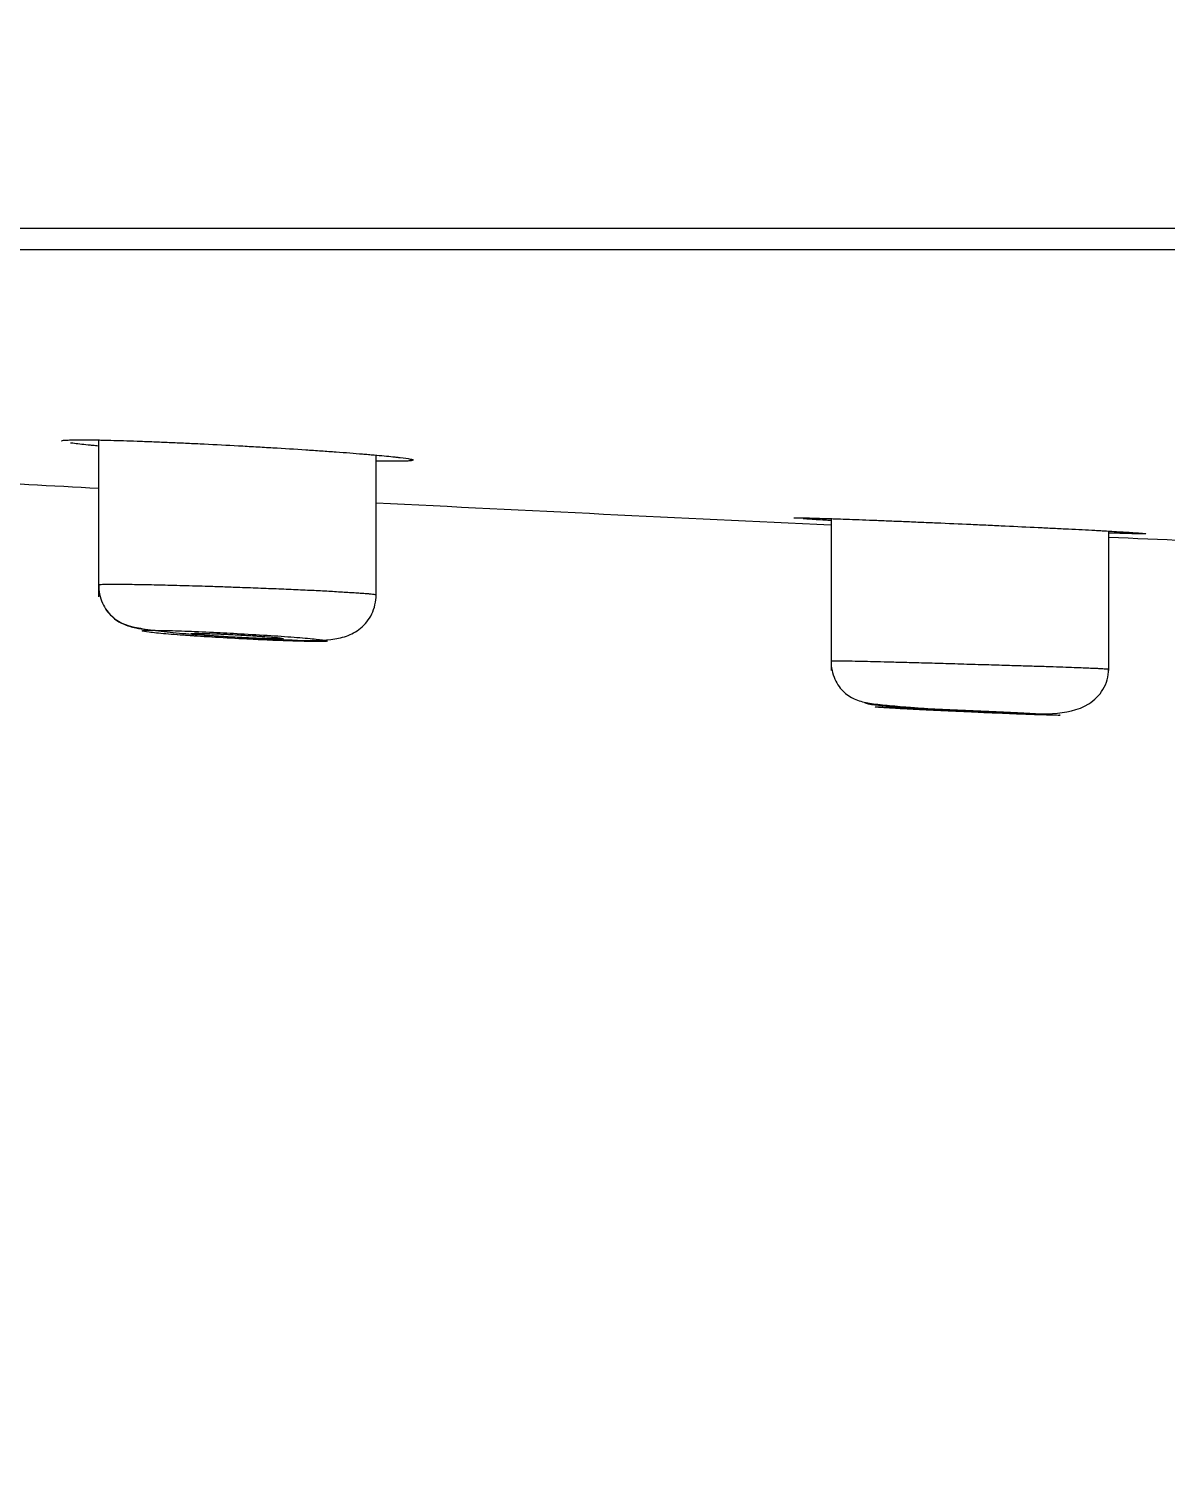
# Model space of a CAD drawing. Header units: millimetres. Extents: x 6110 to 6704, y -2661 to -1821.
# Drawn here: x 6466.265 to 6469.337, y -2068.33 to -2064.427 of the extents above; entities that cross this region are included whole.
import ezdxf

# ---------------------------------------------------------------- set-up
doc = ezdxf.new("R2010")
doc.units = ezdxf.units.MM
doc.header["$LTSCALE"] = 0.1
doc.linetypes.add('HIDDEN2', pattern=[4.7625, 3.175, -1.5875])
doc.layers.add('1', color=4, linetype='HIDDEN2', lineweight=13)
doc.layers.add('DIM', color=3, linetype='Continuous', lineweight=9)

msp = doc.modelspace()

# ---------------------------------------------------------------- hatches: boundary and pattern name
at = {"layer": 'DIM'}
h = msp.add_hatch(dxfattribs=at)
h.set_pattern_fill('ANSI31', color=2)
edge = h.paths.add_edge_path()
edge.add_line((6619.6172, -2595.9805), (6619.6172, -1962.2056))
edge.add_line((6634.6172, -1966.1101), (6619.6172, -1966.1101))
edge.add_line((6634.6172, -2610.9805), (6634.6172, -1966.1101))
edge.add_line((6634.6172, -2610.9805), (6184.4567, -2610.9805))
edge.add_line((6619.6172, -2595.9805), (6184.4567, -2595.9805))
edge.add_line((6184.4567, -2610.9805), (6184.4567, -2595.9805))

# ---------------------------------------------------------------- linework, layer by layer
at = {"layer": '1', "color": 7, "linetype": 'Continuous', "lineweight": -3}
for p, q in [((6511.7491, -2064.9661), (6456.8646, -2064.9661)), ((6484.3069, -2065.0233), (6457.4997, -2065.0233)), ((6466.4534, -2065.5372), (6466.4534, -2065.9605)), ((6467.2034, -2065.9605), (6467.2034, -2065.5783)), ((6468.4319, -2065.7495), (6468.4319, -2066.1595)), ((6469.1819, -2066.1595), (6469.1819, -2065.7832)), ((6466.4534, -2065.9605), (6466.4534, -2065.9606)), ((6467.2034, -2065.9606), (6467.2034, -2065.9605))]:
    msp.add_line(p, q, dxfattribs=at)
for start, end in [(266.82832, 266.914643), (267.086779, 267.368624), (267.54071, 267.734148)]:
    msp.add_arc((6479.9092, -1816.0297), 250, start, end, dxfattribs=at)
for points, knots in [([(6466.3534, -2065.5398), (6466.3534, -2065.5398), (6466.3534, -2065.5397), (6466.3535, -2065.5395), (6466.3537, -2065.5393), (6466.3546, -2065.5389), (6466.3552, -2065.5387), (6466.3577, -2065.5382), (6466.3624, -2065.5376), (6466.3701, -2065.5372), (6466.3771, -2065.537), (6466.3796, -2065.5369), (6466.385, -2065.5368), (6466.3878, -2065.5367), (6466.403, -2065.5366), (6466.4178, -2065.5366), (6466.4396, -2065.5369), (6466.4441, -2065.537), (6466.4535, -2065.5371), (6466.4583, -2065.5372), (6466.4734, -2065.5375), (6466.484, -2065.5378), (6466.5171, -2065.5387), (6466.5412, -2065.5395), (6466.5738, -2065.5407), (6466.5804, -2065.5409), (6466.5939, -2065.5414), (6466.6007, -2065.5417), (6466.6214, -2065.5425), (6466.6495, -2065.5437), (6466.6788, -2065.545), (6466.7011, -2065.546), (6466.7086, -2065.5464), (6466.7238, -2065.5471), (6466.7315, -2065.5475), (6466.7699, -2065.5494), (6466.8007, -2065.551), (6466.8471, -2065.5535), (6466.8626, -2065.5544), (6466.8859, -2065.5557), (6466.8937, -2065.5562), (6466.9092, -2065.5571), (6466.9168, -2065.5576), (6466.9548, -2065.5598), (6466.9843, -2065.5617), (6467.0201, -2065.5641), (6467.0272, -2065.5645), (6467.0413, -2065.5655), (6467.0483, -2065.566), (6467.0689, -2065.5674), (6467.0821, -2065.5683), (6467.1205, -2065.5711), (6467.1443, -2065.573), (6467.1718, -2065.5752), (6467.1772, -2065.5757), (6467.1876, -2065.5766), (6467.1926, -2065.577), (6467.2073, -2065.5783), (6467.2256, -2065.58), (6467.2413, -2065.5816), (6467.2522, -2065.5827), (6467.2557, -2065.5831), (6467.2623, -2065.5839), (6467.2654, -2065.5842), (6467.2801, -2065.586), (6467.2889, -2065.5873), (6467.2977, -2065.5891), (6467.2999, -2065.5896), (6467.3028, -2065.5906), (6467.3035, -2065.5911), (6467.3032, -2065.5923), (6467.3, -2065.593), (6467.2922, -2065.5936), (6467.2904, -2065.5938), (6467.2865, -2065.594), (6467.2844, -2065.5941), (6467.2775, -2065.5943), (6467.2668, -2065.5945), (6467.2534, -2065.5946), (6467.2423, -2065.5945), (6467.2384, -2065.5945), (6467.2303, -2065.5944), (6467.2261, -2065.5944), (6467.2164, -2065.5943), (6467.211, -2065.5942), (6467.2053, -2065.5941)], [0, 0, 0, 0, 0.001582, 0.001582, 0.014517, 0.014517, 0.027451, 0.027451, 0.053319, 0.079188, 0.079188, 0.092122, 0.092122, 0.105056, 0.105056, 0.156793, 0.156793, 0.169727, 0.169727, 0.182661, 0.182661, 0.20853, 0.20853, 0.260267, 0.260267, 0.273201, 0.273201, 0.286135, 0.286135, 0.312004, 0.337872, 0.337872, 0.350806, 0.350806, 0.36374, 0.36374, 0.415477, 0.415477, 0.441346, 0.441346, 0.45428, 0.45428, 0.467214, 0.467214, 0.518951, 0.518951, 0.531885, 0.531885, 0.54482, 0.54482, 0.570688, 0.570688, 0.622425, 0.622425, 0.635359, 0.635359, 0.648293, 0.648293, 0.674162, 0.70003, 0.70003, 0.712964, 0.712964, 0.725899, 0.725899, 0.777635, 0.777635, 0.803504, 0.803504, 0.829372, 0.829372, 0.881109, 0.881109, 0.894043, 0.894043, 0.906978, 0.906978, 0.932846, 0.958715, 0.958715, 0.971649, 0.971649, 0.984583, 0.984583, 1, 1, 1, 1]), ([(6466.4533, -2065.5534), (6466.4505, -2065.5531), (6466.4477, -2065.5528), (6466.4403, -2065.5522), (6466.4359, -2065.5517), (6466.4146, -2065.5497), (6466.4002, -2065.5481), (6466.3855, -2065.5463), (6466.3828, -2065.546), (6466.3794, -2065.5455), (6466.3787, -2065.5454), (6466.378, -2065.5453)], [0, 0, 0, 0, 0.086412, 0.086412, 0.231887, 0.231887, 0.813786, 0.813786, 0.959261, 0.959261, 1, 1, 1, 1]), ([(6468.3319, -2065.7476), (6468.3319, -2065.7476), (6468.3319, -2065.7476), (6468.3319, -2065.7475), (6468.3322, -2065.7475), (6468.333, -2065.7474), (6468.3337, -2065.7473), (6468.3361, -2065.7472), (6468.3408, -2065.7472), (6468.3485, -2065.7473), (6468.3555, -2065.7474), (6468.358, -2065.7474), (6468.3634, -2065.7475), (6468.3662, -2065.7476), (6468.3814, -2065.748), (6468.3962, -2065.7484), (6468.4179, -2065.7491), (6468.4224, -2065.7492), (6468.4318, -2065.7495), (6468.4367, -2065.7497), (6468.4517, -2065.7502), (6468.4622, -2065.7506), (6468.4953, -2065.7518), (6468.5194, -2065.7527), (6468.552, -2065.754), (6468.5586, -2065.7542), (6468.5721, -2065.7548), (6468.5789, -2065.7551), (6468.5996, -2065.7559), (6468.6277, -2065.757), (6468.6569, -2065.7583), (6468.6792, -2065.7592), (6468.6867, -2065.7595), (6468.7019, -2065.7602), (6468.7095, -2065.7605), (6468.7479, -2065.7622), (6468.7788, -2065.7635), (6468.8252, -2065.7656), (6468.8407, -2065.7663), (6468.864, -2065.7674), (6468.8718, -2065.7678), (6468.8872, -2065.7685), (6468.8949, -2065.7688), (6468.9329, -2065.7706), (6468.9625, -2065.772), (6468.9983, -2065.7737), (6469.0054, -2065.7741), (6469.0195, -2065.7748), (6469.0265, -2065.7751), (6469.047, -2065.7761), (6469.0603, -2065.7768), (6469.0988, -2065.7787), (6469.1226, -2065.78), (6469.1501, -2065.7814), (6469.1555, -2065.7817), (6469.1659, -2065.7823), (6469.171, -2065.7826), (6469.1856, -2065.7834), (6469.2039, -2065.7844), (6469.2197, -2065.7854), (6469.2306, -2065.786), (6469.2341, -2065.7862), (6469.2407, -2065.7867), (6469.2438, -2065.7869), (6469.2585, -2065.7878), (6469.2673, -2065.7885), (6469.2762, -2065.7893), (6469.2784, -2065.7895), (6469.2813, -2065.7899), (6469.2819, -2065.7901), (6469.2817, -2065.7905), (6469.2785, -2065.7906), (6469.2706, -2065.7906), (6469.2689, -2065.7906), (6469.265, -2065.7906), (6469.2629, -2065.7905), (6469.2559, -2065.7904), (6469.2453, -2065.7902), (6469.2319, -2065.7899), (6469.2208, -2065.7895), (6469.2169, -2065.7894), (6469.2088, -2065.7892), (6469.2046, -2065.7891), (6469.1949, -2065.7888), (6469.1895, -2065.7886), (6469.1837, -2065.7884)], [0, 0, 0, 0, 0.001525, 0.001525, 0.014459, 0.014459, 0.027392, 0.027392, 0.05326, 0.079127, 0.079127, 0.092061, 0.092061, 0.104994, 0.104994, 0.156729, 0.156729, 0.169662, 0.169662, 0.182596, 0.182596, 0.208463, 0.208463, 0.260197, 0.260197, 0.273131, 0.273131, 0.286065, 0.286065, 0.311932, 0.337799, 0.337799, 0.350733, 0.350733, 0.363666, 0.363666, 0.415401, 0.415401, 0.441268, 0.441268, 0.454202, 0.454202, 0.467135, 0.467135, 0.51887, 0.51887, 0.531803, 0.531803, 0.544737, 0.544737, 0.570604, 0.570604, 0.622339, 0.622339, 0.635272, 0.635272, 0.648206, 0.648206, 0.674073, 0.69994, 0.69994, 0.712874, 0.712874, 0.725808, 0.725808, 0.777542, 0.777542, 0.803409, 0.803409, 0.829276, 0.829276, 0.881011, 0.881011, 0.893944, 0.893944, 0.906878, 0.906878, 0.932745, 0.958613, 0.958613, 0.971546, 0.971546, 0.98448, 0.98448, 1, 1, 1, 1]), ([(6468.4318, -2065.7548), (6468.429, -2065.7546), (6468.4262, -2065.7545), (6468.4189, -2065.754), (6468.4144, -2065.7538), (6468.3931, -2065.7525), (6468.3787, -2065.7516), (6468.364, -2065.7506), (6468.3612, -2065.7505), (6468.3579, -2065.7502), (6468.3572, -2065.7502), (6468.3565, -2065.7501)], [0, 0, 0, 0, 0.085617, 0.085617, 0.231219, 0.231219, 0.813628, 0.813628, 0.95923, 0.95923, 1, 1, 1, 1]), ([(6466.4534, -2065.9281), (6466.4534, -2065.928), (6466.4536, -2065.9276), (6466.4584, -2065.927), (6466.4784, -2065.9265), (6466.511, -2065.9266), (6466.5551, -2065.9271), (6466.6095, -2065.9281), (6466.6723, -2065.9297), (6466.7183, -2065.931), (6466.7418, -2065.9318)], [0, 0, 0, 0, 0.004525, 0.143603, 0.283714, 0.424865, 0.567062, 0.710312, 0.854623, 1, 1, 1, 1]), ([(6466.4534, -2065.928), (6466.4535, -2065.9371), (6466.4553, -2065.9543), (6466.4632, -2065.9782), (6466.4749, -2065.9982), (6466.4938, -2066.0196), (6466.5218, -2066.0366), (6466.5501, -2066.0442), (6466.5729, -2066.0481), (6466.583, -2066.0492)], [0, 0, 0, 0, 0.099792, 0.199352, 0.298522, 0.397923, 0.6029, 0.831153, 1, 1, 1, 1]), ([(6466.4538, -2065.928), (6466.4539, -2065.9371), (6466.4556, -2065.9545), (6466.4636, -2065.9785), (6466.4754, -2065.9986), (6466.5076, -2066.0335), (6466.5527, -2066.0446), (6466.6199, -2066.0534), (6466.686, -2066.0601), (6466.7329, -2066.0639), (6466.7562, -2066.0655)], [0, 0, 0, 0, 0.056213, 0.113257, 0.171813, 0.232722, 0.519174, 0.687881, 0.853087, 1, 1, 1, 1]), ([(6466.7418, -2065.9318), (6466.7486, -2065.932), (6466.7624, -2065.9324), (6466.7837, -2065.9331), (6466.8058, -2065.9339), (6466.8397, -2065.9351), (6466.8851, -2065.9368), (6466.9405, -2065.939), (6466.9933, -2065.9412), (6467.0424, -2065.9435), (6467.0798, -2065.9455), (6467.1073, -2065.9472), (6467.127, -2065.9484), (6467.1447, -2065.9495), (6467.1605, -2065.9506), (6467.174, -2065.9515), (6467.1852, -2065.9524), (6467.1939, -2065.9533), (6467.1999, -2065.9541), (6467.2029, -2065.9547), (6467.2034, -2065.9551), (6467.2034, -2065.9552)], [0, 0, 0, 0, 0.030753, 0.062495, 0.095226, 0.128947, 0.212551, 0.29616, 0.379773, 0.463391, 0.547013, 0.591996, 0.637351, 0.683077, 0.729175, 0.775645, 0.822488, 0.869704, 0.917292, 0.965254, 1, 1, 1, 1]), ([(6466.8289, -2066.0704), (6466.8318, -2066.0706), (6466.8595, -2066.0722), (6466.9109, -2066.075), (6466.9985, -2066.0782), (6467.0633, -2066.0804), (6467.1224, -2066.0691), (6467.1624, -2066.0485), (6467.1892, -2066.0161), (6467.2011, -2065.9826), (6467.203, -2065.9646), (6467.2032, -2065.9552)], [0, 0, 0, 0, 0.015863, 0.155314, 0.29398, 0.556336, 0.671394, 0.782052, 0.891985, 0.946645, 1, 1, 1, 1]), ([(6466.7639, -2066.0565), (6466.7639, -2066.0565), (6466.7639, -2066.0565), (6466.7603, -2066.0564), (6466.7568, -2066.0562), (6466.7264, -2066.0548), (6466.7004, -2066.0537), (6466.6548, -2066.0521), (6466.6344, -2066.0516), (6466.6019, -2066.0511), (6466.5893, -2066.0511), (6466.5737, -2066.0517), (6466.5704, -2066.0523), (6466.5734, -2066.0541), (6466.5798, -2066.0552), (6466.6012, -2066.0578), (6466.6166, -2066.0593), (6466.654, -2066.0625), (6466.6766, -2066.0642), (6466.7257, -2066.0676), (6466.7529, -2066.0694), (6466.8082, -2066.0726), (6466.837, -2066.0742), (6466.8818, -2066.0764), (6466.8987, -2066.0772), (6466.9408, -2066.079), (6466.9653, -2066.0799), (6467.0074, -2066.0812), (6467.0255, -2066.0815), (6467.0531, -2066.0817), (6467.0629, -2066.0815), (6467.0728, -2066.0805), (6467.073, -2066.0797), (6467.0641, -2066.0777), (6467.0548, -2066.0764), (6467.0281, -2066.0736), (6467.0102, -2066.072), (6466.9686, -2066.0687), (6466.9443, -2066.067), (6466.8926, -2066.0636), (6466.8646, -2066.0619), (6466.8123, -2066.059), (6466.7876, -2066.0577), (6466.7639, -2066.0565)], [0, 0, 0, 0, 0.000021, 0.000021, 0.006962, 0.006962, 0.060568, 0.060568, 0.114114, 0.114114, 0.167714, 0.167714, 0.221404, 0.221404, 0.275192, 0.275192, 0.329046, 0.329046, 0.382904, 0.382904, 0.436721, 0.436721, 0.490539, 0.490539, 0.523678, 0.523678, 0.577254, 0.577254, 0.630823, 0.630823, 0.684448, 0.684448, 0.738168, 0.738168, 0.791982, 0.791982, 0.845845, 0.845845, 0.899692, 0.899692, 0.953464, 0.953464, 1, 1, 1, 1]), ([(6466.9097, -2066.0776), (6466.9015, -2066.0773), (6466.8932, -2066.0769), (6466.8576, -2066.0752), (6466.8288, -2066.0737), (6466.7729, -2066.0706), (6466.745, -2066.0689), (6466.6981, -2066.0657), (6466.678, -2066.0643), (6466.6602, -2066.0629)], [0, 0, 0, 0, 0.098945, 0.098945, 0.41752, 0.41752, 0.736147, 0.736147, 1, 1, 1, 1]), ([(6466.9167, -2066.0742), (6466.9109, -2066.074), (6466.9045, -2066.0738), (6466.8944, -2066.0734), (6466.8909, -2066.0733), (6466.8836, -2066.073), (6466.8799, -2066.0729), (6466.8685, -2066.0724), (6466.8607, -2066.072), (6466.8487, -2066.0714), (6466.8446, -2066.0712), (6466.8364, -2066.0708), (6466.8323, -2066.0706), (6466.8201, -2066.0699), (6466.812, -2066.0695), (6466.7999, -2066.0688), (6466.7959, -2066.0685), (6466.7881, -2066.068), (6466.7804, -2066.0675), (6466.7731, -2066.067), (6466.7677, -2066.0667), (6466.7659, -2066.0665), (6466.7623, -2066.0663), (6466.7606, -2066.0662), (6466.7521, -2066.0655), (6466.7458, -2066.0651), (6466.7371, -2066.0644), (6466.7344, -2066.0641), (6466.7292, -2066.0637), (6466.7267, -2066.0634), (6466.7199, -2066.0628), (6466.7161, -2066.0624), (6466.7114, -2066.0618), (6466.71, -2066.0616), (6466.7076, -2066.0613), (6466.7066, -2066.0611), (6466.7042, -2066.0607), (6466.7034, -2066.0604), (6466.7034, -2066.06), (6466.7036, -2066.0599), (6466.7044, -2066.0598), (6466.7056, -2066.0596), (6466.7076, -2066.0595), (6466.71, -2066.0594), (6466.7114, -2066.0594), (6466.7161, -2066.0593), (6466.72, -2066.0593), (6466.7268, -2066.0594), (6466.7292, -2066.0594), (6466.7345, -2066.0596), (6466.7372, -2066.0596), (6466.7459, -2066.0599), (6466.7522, -2066.0601), (6466.7624, -2066.0604), (6466.766, -2066.0606), (6466.7732, -2066.0608), (6466.7806, -2066.0611), (6466.7883, -2066.0615), (6466.7961, -2066.0618), (6466.8001, -2066.062), (6466.8122, -2066.0626), (6466.8203, -2066.063), (6466.8325, -2066.0637), (6466.8366, -2066.0639), (6466.8427, -2066.0643), (6466.8448, -2066.0644), (6466.8489, -2066.0646), (6466.8509, -2066.0648), (6466.8609, -2066.0654), (6466.8687, -2066.0658), (6466.88, -2066.0666), (6466.8837, -2066.0668), (6466.891, -2066.0673), (6466.8945, -2066.0676), (6466.9046, -2066.0683), (6466.9109, -2066.0688), (6466.9197, -2066.0695), (6466.9224, -2066.0698), (6466.9276, -2066.0702), (6466.9325, -2066.0707), (6466.9367, -2066.0711), (6466.9405, -2066.0715), (6466.9423, -2066.0717), (6466.947, -2066.0723), (6466.9494, -2066.0726), (6466.9518, -2066.0731), (6466.9524, -2066.0732), (6466.9532, -2066.0735), (6466.9534, -2066.0736), (6466.9534, -2066.0737)], [0, 0, 0, 0, 0.035718, 0.035718, 0.053577, 0.053577, 0.071436, 0.071436, 0.107154, 0.107154, 0.125013, 0.125013, 0.142872, 0.142872, 0.17859, 0.17859, 0.196449, 0.196449, 0.214309, 0.232168, 0.232168, 0.241097, 0.241097, 0.250027, 0.250027, 0.285745, 0.285745, 0.303604, 0.303604, 0.321463, 0.321463, 0.357181, 0.357181, 0.37504, 0.37504, 0.392899, 0.392899, 0.428617, 0.428617, 0.446476, 0.446476, 0.464335, 0.482194, 0.482194, 0.500053, 0.500053, 0.535771, 0.535771, 0.55363, 0.55363, 0.571489, 0.571489, 0.607207, 0.607207, 0.625066, 0.625066, 0.642926, 0.660785, 0.660785, 0.678644, 0.678644, 0.714362, 0.714362, 0.732221, 0.732221, 0.74115, 0.74115, 0.75008, 0.75008, 0.785798, 0.785798, 0.803657, 0.803657, 0.821516, 0.821516, 0.857234, 0.857234, 0.875093, 0.875093, 0.892952, 0.910811, 0.910811, 0.92867, 0.92867, 0.964388, 0.964388, 0.982247, 0.982247, 1, 1, 1, 1]), ([(6466.9498, -2066.0743), (6466.9493, -2066.0744), (6466.9487, -2066.0744), (6466.9468, -2066.0745), (6466.9441, -2066.0745), (6466.9406, -2066.0745), (6466.9368, -2066.0745), (6466.9346, -2066.0745), (6466.9278, -2066.0744), (6466.9226, -2066.0743), (6466.9167, -2066.0742)], [0, 0, 0, 0, 0.099286, 0.099286, 0.279429, 0.459572, 0.459572, 0.639715, 0.639715, 1, 1, 1, 1]), ([(6468.4319, -2066.1335), (6468.4319, -2066.1335), (6468.4321, -2066.1334), (6468.4369, -2066.1333), (6468.4537, -2066.1334), (6468.4799, -2066.1338), (6468.5029, -2066.1343), (6468.5157, -2066.1346)], [0, 0, 0, 0, 0.032379, 0.278454, 0.521745, 0.762259, 1, 1, 1, 1]), ([(6468.4319, -2066.1334), (6468.432, -2066.1425), (6468.4338, -2066.1597), (6468.4417, -2066.1837), (6468.4533, -2066.2037), (6468.4724, -2066.225), (6468.5008, -2066.241), (6468.536, -2066.2487), (6468.5812, -2066.2536), (6468.6329, -2066.2583), (6468.6689, -2066.2609), (6468.6834, -2066.2618)], [0, 0, 0, 0, 0.062604, 0.12478, 0.187238, 0.25105, 0.38788, 0.547151, 0.721372, 0.892665, 1, 1, 1, 1]), ([(6468.5157, -2066.1346), (6468.5254, -2066.1348), (6468.547, -2066.1353), (6468.5853, -2066.1363), (6468.6308, -2066.1375), (6468.6836, -2066.1389), (6468.743, -2066.1406), (6468.8049, -2066.1424), (6468.865, -2066.1442), (6468.9197, -2066.1458), (6468.969, -2066.1473), (6469.0125, -2066.1486), (6469.05, -2066.1499), (6469.0816, -2066.151), (6469.1076, -2066.152), (6469.1284, -2066.1529), (6469.1448, -2066.1536), (6469.1572, -2066.1542), (6469.1663, -2066.1547), (6469.1748, -2066.1552), (6469.1806, -2066.1555), (6469.1819, -2066.1557), (6469.1819, -2066.1558)], [0, 0, 0, 0, 0.049858, 0.103833, 0.161925, 0.224131, 0.290452, 0.360885, 0.424907, 0.485588, 0.542926, 0.59692, 0.64757, 0.694875, 0.738833, 0.779445, 0.816709, 0.850626, 0.881194, 0.908414, 0.960246, 1, 1, 1, 1]), ([(6468.9165, -2066.2745), (6468.958, -2066.2764), (6469.0285, -2066.2802), (6469.1178, -2066.2647), (6469.1638, -2066.2203), (6469.179, -2066.1852), (6469.1816, -2066.1659), (6469.1818, -2066.1558)], [0, 0, 0, 0, 0.336535, 0.656344, 0.827537, 0.914696, 1, 1, 1, 1]), ([(6468.5228, -2066.2467), (6468.5233, -2066.2469), (6468.5453, -2066.2539), (6468.598, -2066.2558), (6468.6931, -2066.264), (6468.7786, -2066.2683), (6468.8295, -2066.2711), (6468.8565, -2066.272), (6468.8614, -2066.2721)], [0, 0, 0, 0, 0.00728, 0.306528, 0.621941, 0.78807, 0.960946, 1, 1, 1, 1]), ([(6468.6071, -2066.2594), (6468.6071, -2066.2594), (6468.6071, -2066.2594), (6468.606, -2066.2594), (6468.6048, -2066.2593), (6468.5866, -2066.2587), (6468.573, -2066.2583), (6468.5552, -2066.258), (6468.5508, -2066.2581), (6468.5516, -2066.2586), (6468.5568, -2066.2591), (6468.576, -2066.2604), (6468.5904, -2066.2613), (6468.626, -2066.2633), (6468.6478, -2066.2644), (6468.6957, -2066.2668), (6468.7225, -2066.2681), (6468.7774, -2066.2707), (6468.8061, -2066.272), (6468.8617, -2066.2744), (6468.8892, -2066.2756), (6468.9391, -2066.2776), (6468.9623, -2066.2784), (6468.9938, -2066.2795), (6469.0046, -2066.2799), (6469.0285, -2066.2806), (6469.0394, -2066.2809), (6469.0515, -2066.2809), (6469.0529, -2066.2807), (6469.0463, -2066.28), (6469.0381, -2066.2793), (6469.0134, -2066.2778), (6468.9966, -2066.2768), (6468.9566, -2066.2747), (6468.9329, -2066.2735), (6468.8822, -2066.271), (6468.8544, -2066.2697), (6468.7987, -2066.2672), (6468.77, -2066.2659), (6468.7156, -2066.2636), (6468.6891, -2066.2625), (6468.6436, -2066.2607), (6468.6236, -2066.26), (6468.6071, -2066.2594)], [0, 0, 0, 0, 0.000013, 0.000013, 0.003361, 0.003361, 0.056997, 0.056997, 0.11063, 0.11063, 0.164328, 0.164328, 0.218083, 0.218083, 0.271873, 0.271873, 0.325664, 0.325664, 0.379419, 0.379419, 0.433135, 0.433135, 0.48685, 0.48685, 0.520041, 0.520041, 0.573668, 0.573668, 0.627329, 0.627329, 0.681044, 0.681044, 0.734812, 0.734812, 0.788607, 0.788607, 0.842391, 0.842391, 0.896132, 0.896132, 0.949815, 0.949815, 1, 1, 1, 1]), ([(6468.8814, -2066.2752), (6468.8622, -2066.2744), (6468.8422, -2066.2736), (6468.7942, -2066.2715), (6468.7655, -2066.2702), (6468.7113, -2066.2676), (6468.685, -2066.2663), (6468.6409, -2066.2641), (6468.6219, -2066.2631), (6468.6061, -2066.2622)], [0, 0, 0, 0, 0.198642, 0.198642, 0.475374, 0.475374, 0.751898, 0.751898, 1, 1, 1, 1]), ([(6468.8952, -2066.2746), (6468.8893, -2066.2744), (6468.883, -2066.2741), (6468.8728, -2066.2738), (6468.8693, -2066.2736), (6468.8621, -2066.2733), (6468.8583, -2066.2732), (6468.847, -2066.2727), (6468.8392, -2066.2724), (6468.8272, -2066.2719), (6468.8231, -2066.2717), (6468.8149, -2066.2713), (6468.8108, -2066.2711), (6468.7986, -2066.2706), (6468.7905, -2066.2702), (6468.7784, -2066.2697), (6468.7744, -2066.2695), (6468.7666, -2066.2691), (6468.7589, -2066.2687), (6468.7515, -2066.2684), (6468.7461, -2066.2681), (6468.7443, -2066.268), (6468.7408, -2066.2679), (6468.7391, -2066.2678), (6468.7305, -2066.2673), (6468.7242, -2066.267), (6468.7156, -2066.2665), (6468.7128, -2066.2664), (6468.7076, -2066.2661), (6468.7052, -2066.266), (6468.6984, -2066.2656), (6468.6945, -2066.2653), (6468.6898, -2066.265), (6468.6884, -2066.2649), (6468.686, -2066.2647), (6468.685, -2066.2647), (6468.6827, -2066.2644), (6468.6819, -2066.2643), (6468.6819, -2066.2642), (6468.6821, -2066.2642), (6468.6829, -2066.2642), (6468.6841, -2066.2641), (6468.686, -2066.2642), (6468.6884, -2066.2642), (6468.6898, -2066.2642), (6468.6945, -2066.2643), (6468.6984, -2066.2644), (6468.7052, -2066.2647), (6468.7076, -2066.2647), (6468.7129, -2066.2649), (6468.7156, -2066.265), (6468.7243, -2066.2653), (6468.7306, -2066.2656), (6468.7408, -2066.266), (6468.7444, -2066.2661), (6468.7516, -2066.2664), (6468.759, -2066.2667), (6468.7667, -2066.267), (6468.7745, -2066.2673), (6468.7785, -2066.2675), (6468.7906, -2066.268), (6468.7987, -2066.2684), (6468.8109, -2066.2689), (6468.815, -2066.2691), (6468.8211, -2066.2694), (6468.8232, -2066.2695), (6468.8273, -2066.2697), (6468.8293, -2066.2698), (6468.8393, -2066.2702), (6468.8471, -2066.2706), (6468.8584, -2066.2712), (6468.8622, -2066.2713), (6468.8694, -2066.2717), (6468.8729, -2066.2719), (6468.8831, -2066.2724), (6468.8894, -2066.2727), (6468.8981, -2066.2732), (6468.9009, -2066.2733), (6468.9061, -2066.2736), (6468.9109, -2066.2739), (6468.9151, -2066.2741), (6468.919, -2066.2744), (6468.9208, -2066.2745), (6468.9255, -2066.2748), (6468.9278, -2066.275), (6468.9302, -2066.2752), (6468.9308, -2066.2753), (6468.9317, -2066.2754), (6468.9319, -2066.2754), (6468.9319, -2066.2754)], [0, 0, 0, 0, 0.035718, 0.035718, 0.053577, 0.053577, 0.071436, 0.071436, 0.107155, 0.107155, 0.125014, 0.125014, 0.142873, 0.142873, 0.178591, 0.178591, 0.19645, 0.19645, 0.214309, 0.232168, 0.232168, 0.241098, 0.241098, 0.250027, 0.250027, 0.285746, 0.285746, 0.303605, 0.303605, 0.321464, 0.321464, 0.357182, 0.357182, 0.375041, 0.375041, 0.3929, 0.3929, 0.428618, 0.428618, 0.446477, 0.446477, 0.464336, 0.482196, 0.482196, 0.500055, 0.500055, 0.535773, 0.535773, 0.553632, 0.553632, 0.571491, 0.571491, 0.607209, 0.607209, 0.625068, 0.625068, 0.642927, 0.660786, 0.660786, 0.678646, 0.678646, 0.714364, 0.714364, 0.732223, 0.732223, 0.741152, 0.741152, 0.750082, 0.750082, 0.7858, 0.7858, 0.803659, 0.803659, 0.821518, 0.821518, 0.857237, 0.857237, 0.875096, 0.875096, 0.892955, 0.910814, 0.910814, 0.928673, 0.928673, 0.964391, 0.964391, 0.98225, 0.98225, 1, 1, 1, 1]), ([(6468.9283, -2066.2755), (6468.9277, -2066.2755), (6468.9271, -2066.2755), (6468.9253, -2066.2755), (6468.9225, -2066.2755), (6468.9191, -2066.2754), (6468.9152, -2066.2753), (6468.9131, -2066.2752), (6468.9062, -2066.275), (6468.901, -2066.2748), (6468.8952, -2066.2746)], [0, 0, 0, 0, 0.100086, 0.100086, 0.280069, 0.460052, 0.460052, 0.640035, 0.640035, 1, 1, 1, 1])]:
    msp.add_open_spline(points, degree=3, knots=knots, dxfattribs=at)

doc.saveas('drawing.dxf')
